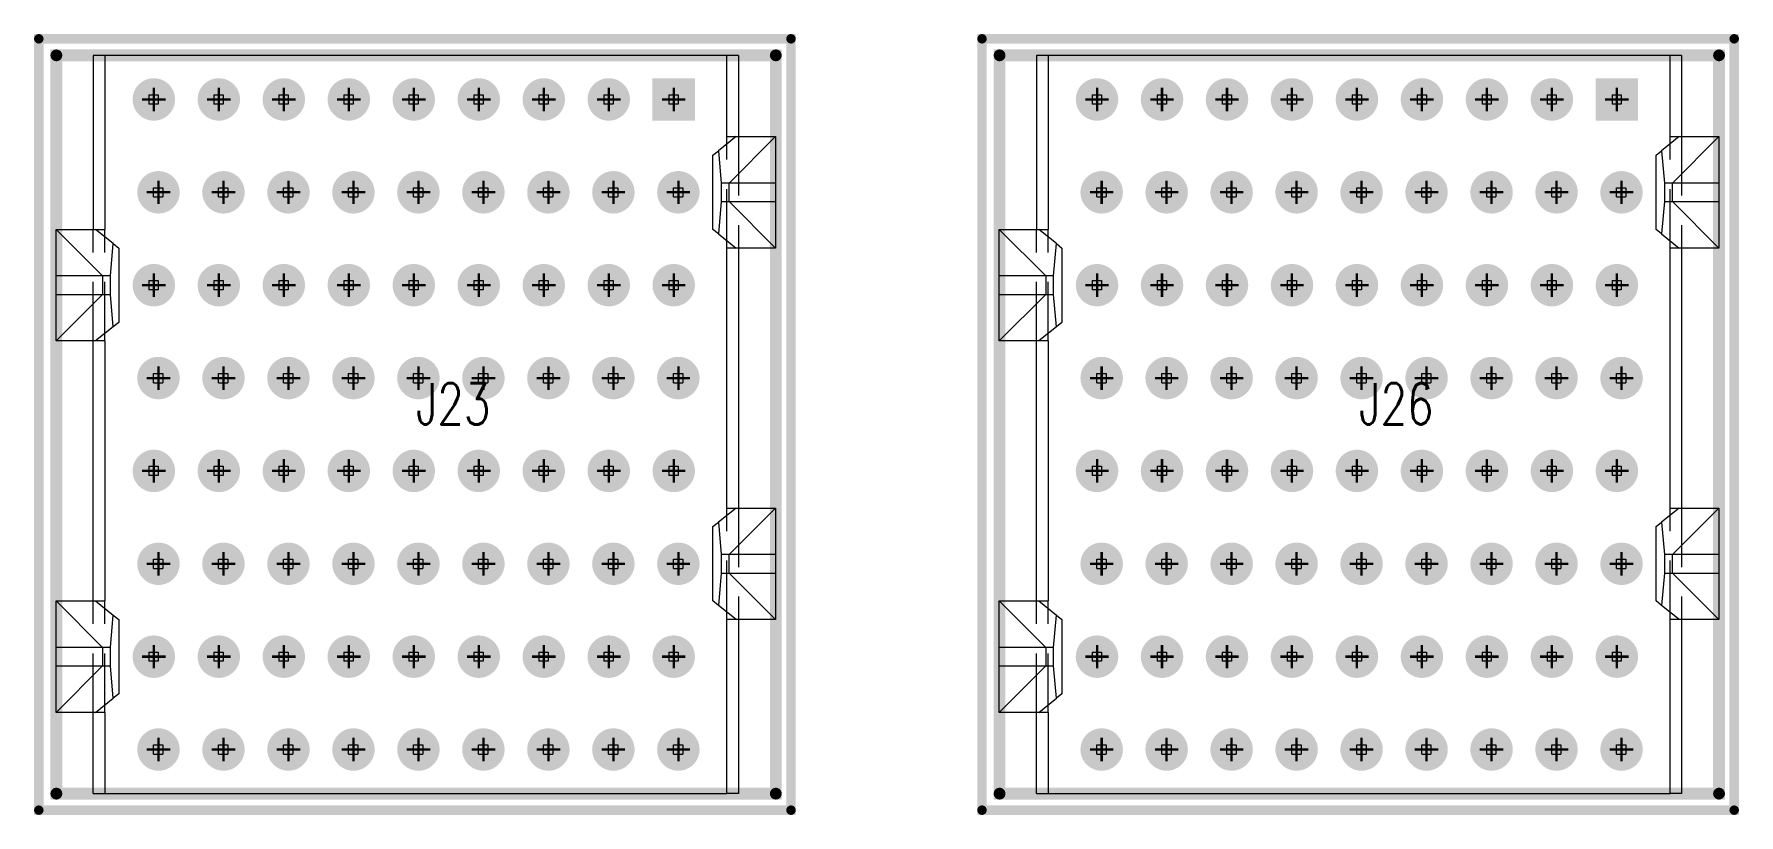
# Model space of a CAD drawing. Header units: millimetres. Extents: x 5 to 1395, y 5 to 415.
# Drawn here: x 1079.48 to 1116.2, y 115.5 to 132.32 of the extents above; entities that cross this region are included whole.
import ezdxf

# ---------------------------------------------------------------- set-up
doc = ezdxf.new("R2010")
doc.units = ezdxf.units.MM
doc.linetypes.add('HIDDEN', pattern=[1.905, 1.27, -0.635])
for name, color, linetype in [('DRIL_PLTE_THRU_01', 16, 'Continuous'), ('DRIL_PLTE_THRU_02', 146, 'Continuous'), ('DRIL_PLTE_THRU_03', 56, 'Continuous'), ('DRIL_PLTE_THRU_04', 216, 'Continuous'), ('DRIL_PLTE_THRU_05', 34, 'Continuous'), ('DRIL_PLTE_THRU_06', 96, 'Continuous'), ('DRIL_PLTE_THRU_07', 171, 'Continuous'), ('DRIL_PLTE_THRU_08', 176, 'Continuous'), ('DRIL_SYMBOL', 2, 'Continuous'), ('PADS_BOT', 5, 'Continuous'), ('PADS_INNER', 1, 'Continuous'), ('PADS_TOP', 1, 'Continuous'), ('PART_NAME_01', 1, 'Continuous'), ('PART_TOP_2DLINE_26', 5, 'Continuous'), ('PART_TOP_2DLINE_27', 5, 'Continuous')]:
    doc.layers.add(name, color=color, linetype=linetype)
doc.styles.add('W0$127', font='simplex', dxfattribs={"width": 0.75})

# ---------------------------------------------------------------- blocks, each defined once
blk = doc.blocks.new('SMOOTH_0$2032')
at = {"const_width": 0.1016}
blk.add_lwpolyline([(-0.0508, 0, 1), (0.0508, 0, 1)], format="xyb", close=True, dxfattribs=at)
blk = doc.blocks.new('SMOOTH_0$254')
at = {"const_width": 0.127}
blk.add_lwpolyline([(-0.0635, 0, 1), (0.0635, 0, 1)], format="xyb", close=True, dxfattribs=at)
blk = doc.blocks.new('PART_BODY_TOP_12')
at = {"layer": 'PART_TOP_2DLINE_26', "const_width": 0.2032}
blk.add_lwpolyline([(-8.3058, 8.128), (8.3058, 8.128), (8.3058, -8.0772), (-8.3058, -8.0772)], close=True, dxfattribs=at)
at = {"layer": 'PART_TOP_2DLINE_27', "const_width": 0.254}
blk.add_lwpolyline([(-7.95, -7.75), (7.95, -7.75), (7.95, 7.75), (-7.95, 7.75)], close=True, dxfattribs=at)
at = {"layer": 'PART_TOP_2DLINE_26'}
for p in [(-8.3058, 8.128), (8.3058, 8.128), (-8.3058, -8.0772), (8.3058, -8.0772)]:
    blk.add_blockref('SMOOTH_0$2032', p, dxfattribs=at)
at = {"layer": 'PART_TOP_2DLINE_27'}
for p in [(-7.95, 7.75), (7.95, 7.75), (-7.95, -7.75), (7.95, -7.75)]:
    blk.add_blockref('SMOOTH_0$254', p, dxfattribs=at)
blk = doc.blocks.new('DRIL_SYMBOL_0$59944')
at = {"layer": 'DRIL_SYMBOL', "const_width": 0.0508}
for points in [[(-0.254, 0), (0.254, 0)], [(0, -0.254), (0, 0.254)]]:
    blk.add_lwpolyline(points, dxfattribs=at)
blk = doc.blocks.new('DRIL_HOLE_0$59944')
at = {"const_width": 0.29972}
blk.add_lwpolyline([(-0.14986, 0, 1), (0.14986, 0, 1)], format="xyb", close=True, dxfattribs=at)
blk.add_blockref('DRIL_SYMBOL_0$59944', (0, 0))
blk = doc.blocks.new('PAD_8')
at = {"const_width": 0.4572}
blk.add_lwpolyline([(0, -0.2286, 1), (0, 0.2286, 1)], format="xyb", close=True, dxfattribs=at)
blk = doc.blocks.new('STK_TOP_169')
at = {"layer": 'DRIL_PLTE_THRU_01'}
blk.add_blockref('DRIL_HOLE_0$59944', (0, 0), dxfattribs=at)
at = {"layer": 'DRIL_PLTE_THRU_02'}
blk.add_blockref('DRIL_HOLE_0$59944', (0, 0), dxfattribs=at)
at = {"layer": 'DRIL_PLTE_THRU_03'}
blk.add_blockref('DRIL_HOLE_0$59944', (0, 0), dxfattribs=at)
at = {"layer": 'DRIL_PLTE_THRU_04'}
blk.add_blockref('DRIL_HOLE_0$59944', (0, 0), dxfattribs=at)
at = {"layer": 'DRIL_PLTE_THRU_05'}
blk.add_blockref('DRIL_HOLE_0$59944', (0, 0), dxfattribs=at)
at = {"layer": 'DRIL_PLTE_THRU_06'}
blk.add_blockref('DRIL_HOLE_0$59944', (0, 0), dxfattribs=at)
at = {"layer": 'DRIL_PLTE_THRU_07'}
blk.add_blockref('DRIL_HOLE_0$59944', (0, 0), dxfattribs=at)
at = {"layer": 'DRIL_PLTE_THRU_08'}
blk.add_blockref('DRIL_HOLE_0$59944', (0, 0), dxfattribs=at)
at = {"layer": 'PADS_BOT'}
blk.add_blockref('PAD_8', (0, 0), dxfattribs=at)
at = {"layer": 'PADS_INNER'}
blk.add_blockref('PAD_8', (0, 0), dxfattribs=at)
at = {"layer": 'PADS_TOP'}
blk.add_blockref('PAD_8', (0, 0), dxfattribs=at)
blk = doc.blocks.new('PAD_10')
at = {"const_width": 0.9144}
blk.add_lwpolyline([(-0.4572, 0), (0.4572, 0)], dxfattribs=at)
blk = doc.blocks.new('STK_TOP_172')
at = {"layer": 'DRIL_PLTE_THRU_01'}
blk.add_blockref('DRIL_HOLE_0$59944', (0, 0), dxfattribs=at)
at = {"layer": 'DRIL_PLTE_THRU_02'}
blk.add_blockref('DRIL_HOLE_0$59944', (0, 0), dxfattribs=at)
at = {"layer": 'DRIL_PLTE_THRU_03'}
blk.add_blockref('DRIL_HOLE_0$59944', (0, 0), dxfattribs=at)
at = {"layer": 'DRIL_PLTE_THRU_04'}
blk.add_blockref('DRIL_HOLE_0$59944', (0, 0), dxfattribs=at)
at = {"layer": 'DRIL_PLTE_THRU_05'}
blk.add_blockref('DRIL_HOLE_0$59944', (0, 0), dxfattribs=at)
at = {"layer": 'DRIL_PLTE_THRU_06'}
blk.add_blockref('DRIL_HOLE_0$59944', (0, 0), dxfattribs=at)
at = {"layer": 'DRIL_PLTE_THRU_07'}
blk.add_blockref('DRIL_HOLE_0$59944', (0, 0), dxfattribs=at)
at = {"layer": 'DRIL_PLTE_THRU_08'}
blk.add_blockref('DRIL_HOLE_0$59944', (0, 0), dxfattribs=at)
at = {"layer": 'PADS_BOT'}
blk.add_blockref('PAD_8', (0, 0), dxfattribs=at)
at = {"layer": 'PADS_INNER'}
blk.add_blockref('PAD_8', (0, 0), dxfattribs=at)
at = {"layer": 'PADS_TOP'}
blk.add_blockref('PAD_10', (0, 0), dxfattribs=at)
blk = doc.blocks.new('SYM_TOP_14')
for name, p in [('PART_BODY_TOP_12', (0, 0)), ('STK_TOP_169', (-7, 5.55)), ('STK_TOP_169', (-5, 5.65)), ('STK_TOP_169', (-3, 5.55)), ('STK_TOP_169', (-1, 5.65)), ('STK_TOP_169', (1, 5.55)), ('STK_TOP_169', (3, 5.65)), ('STK_TOP_169', (5, 5.55)), ('STK_TOP_169', (7, 5.65)), ('STK_TOP_169', (-7, 4.15)), ('STK_TOP_169', (-5, 4.25)), ('STK_TOP_169', (-3, 4.15)), ('STK_TOP_169', (-1, 4.25)), ('STK_TOP_169', (1, 4.15)), ('STK_TOP_169', (3, 4.25)), ('STK_TOP_169', (5, 4.15)), ('STK_TOP_169', (7, 4.25)), ('STK_TOP_169', (-5, 2.85)), ('STK_TOP_169', (-1, 2.85)), ('STK_TOP_169', (3, 2.85)), ('STK_TOP_169', (7, 2.85)), ('STK_TOP_169', (-7, 2.75)), ('STK_TOP_169', (-3, 2.75)), ('STK_TOP_169', (1, 2.75)), ('STK_TOP_169', (5, 2.75)), ('STK_TOP_169', (-5, 1.45)), ('STK_TOP_169', (-1, 1.45)), ('STK_TOP_169', (3, 1.45)), ('STK_TOP_169', (7, 1.45)), ('STK_TOP_169', (-7, 1.35)), ('STK_TOP_169', (-3, 1.35)), ('STK_TOP_169', (1, 1.35)), ('STK_TOP_169', (5, 1.35)), ('STK_TOP_169', (-7, -0.05)), ('STK_TOP_169', (-5, 0.05)), ('STK_TOP_169', (-3, -0.05)), ('STK_TOP_169', (-1, 0.05)), ('STK_TOP_169', (1, -0.05)), ('STK_TOP_169', (3, 0.05)), ('STK_TOP_169', (5, -0.05)), ('STK_TOP_169', (7, 0.05)), ('STK_TOP_169', (-7, -1.45)), ('STK_TOP_169', (-5, -1.35)), ('STK_TOP_169', (-3, -1.45)), ('STK_TOP_169', (-1, -1.35)), ('STK_TOP_169', (1, -1.45)), ('STK_TOP_169', (3, -1.35)), ('STK_TOP_169', (5, -1.45)), ('STK_TOP_169', (7, -1.35)), ('STK_TOP_169', (-7, -2.85)), ('STK_TOP_169', (-5, -2.75)), ('STK_TOP_169', (-3, -2.85)), ('STK_TOP_169', (-1, -2.75)), ('STK_TOP_169', (1, -2.85)), ('STK_TOP_169', (3, -2.75)), ('STK_TOP_169', (5, -2.85)), ('STK_TOP_169', (7, -2.75)), ('STK_TOP_169', (-7, -4.25)), ('STK_TOP_169', (-5, -4.15)), ('STK_TOP_169', (-3, -4.25)), ('STK_TOP_169', (-1, -4.15)), ('STK_TOP_169', (1, -4.25)), ('STK_TOP_169', (3, -4.15)), ('STK_TOP_169', (5, -4.25)), ('STK_TOP_169', (7, -4.15)), ('STK_TOP_169', (-5, -5.55)), ('STK_TOP_169', (-1, -5.55)), ('STK_TOP_169', (3, -5.55)), ('STK_TOP_172', (7, -5.55)), ('STK_TOP_169', (-7, -5.65)), ('STK_TOP_169', (-3, -5.65)), ('STK_TOP_169', (1, -5.65)), ('STK_TOP_169', (5, -5.65))]:
    blk.add_blockref(name, p)
blk = doc.blocks.new('PART_TOP_77')
blk.add_blockref('SYM_TOP_14', (0, 0))
at = {"layer": 'PART_NAME_01', "style": 'W0$127', "width": 0.75}
blk.add_text('J23', height=0.889, rotation=270, dxfattribs=at).set_placement((0, 0))
blk = doc.blocks.new('PART_TOP_79')
blk.add_blockref('SYM_TOP_14', (0, 0))
at = {"layer": 'PART_NAME_01', "style": 'W0$127', "width": 0.75}
blk.add_text('J26', height=0.889, rotation=270, dxfattribs=at).set_placement((0, 0))
blk = doc.blocks.new('q')
at = {"rotation": 90}
for name, p in [('PART_TOP_77', (1087.705, 123.909)), ('PART_TOP_79', (1108.025, 123.909))]:
    blk.add_blockref(name, p, dxfattribs=at)

msp = doc.modelspace()

# ---------------------------------------------------------------- linework, layer by layer
at = {"color": 7, "linetype": 'Continuous', "lineweight": 15}
for p, q in [((1080.7498, 131.8588), (1080.7498, 128.1088)), ((1080.9998, 131.8588), (1080.7498, 131.8588)), ((1080.9998, 131.8588), (1080.9998, 128.1088)), ((1094.3998, 131.8588), (1080.9998, 131.8588)), ((1094.3998, 130.1088), (1094.3998, 131.8588)), ((1094.6498, 131.8588), (1094.3998, 131.8588)), ((1094.6498, 131.8588), (1094.6498, 130.1088)), ((1101.0698, 131.8588), (1101.0698, 128.1088)), ((1101.3198, 131.8588), (1101.0698, 131.8588)), ((1101.3198, 131.8588), (1101.3198, 128.1088)), ((1114.7198, 131.8588), (1101.3198, 131.8588)), ((1114.7198, 130.1088), (1114.7198, 131.8588)), ((1114.9698, 131.8588), (1114.7198, 131.8588)), ((1114.9698, 131.8588), (1114.9698, 130.1088)), ((1094.5998, 130.1088), (1094.219, 129.8041)), ((1094.3998, 130.1088), (1094.5998, 130.1088)), ((1095.4498, 130.1088), (1094.4498, 129.1088)), ((1094.5998, 130.1088), (1095.4498, 130.1088)), ((1095.4498, 130.1088), (1095.4498, 129.1088)), ((1114.9198, 130.1088), (1114.539, 129.8041)), ((1114.7198, 130.1088), (1114.9198, 130.1088)), ((1115.7698, 130.1088), (1114.7698, 129.1088)), ((1114.9198, 130.1088), (1115.7698, 130.1088)), ((1115.7698, 130.1088), (1115.7698, 129.1088)), ((1094.0998, 129.7088), (1094.219, 129.8041)), ((1094.0998, 128.1088), (1094.0998, 129.7088)), ((1094.219, 129.8041), (1094.2798, 129.1088)), ((1114.4198, 129.7088), (1114.539, 129.8041)), ((1114.4198, 128.1088), (1114.4198, 129.7088)), ((1114.539, 129.8041), (1114.5998, 129.1088)), ((1094.2798, 129.1088), (1094.2798, 128.7088)), ((1094.4498, 129.1088), (1094.2798, 129.1088)), ((1094.4498, 128.7088), (1094.4498, 129.1088)), ((1095.4498, 129.1088), (1094.4498, 129.1088)), ((1095.4498, 129.1088), (1095.4498, 128.7088)), ((1114.5998, 129.1088), (1114.5998, 128.7088)), ((1114.7698, 129.1088), (1114.5998, 129.1088)), ((1114.7698, 128.7088), (1114.7698, 129.1088)), ((1115.7698, 129.1088), (1114.7698, 129.1088)), ((1115.7698, 129.1088), (1115.7698, 128.7088)), ((1094.2798, 128.7088), (1094.219, 128.0134)), ((1094.2798, 128.7088), (1094.4498, 128.7088)), ((1094.4498, 128.7088), (1095.4498, 127.7088)), ((1094.4498, 128.7088), (1095.4498, 128.7088)), ((1095.4498, 128.7088), (1095.4498, 127.7088)), ((1114.5998, 128.7088), (1114.539, 128.0134)), ((1114.5998, 128.7088), (1114.7698, 128.7088)), ((1114.7698, 128.7088), (1115.7698, 127.7088)), ((1114.7698, 128.7088), (1115.7698, 128.7088)), ((1115.7698, 128.7088), (1115.7698, 127.7088)), ((1080.9498, 127.1088), (1079.9498, 128.1088)), ((1079.9498, 127.1088), (1079.9498, 128.1088)), ((1079.9498, 128.1088), (1080.7998, 128.1088)), ((1081.1806, 127.8041), (1080.7998, 128.1088)), ((1080.7998, 128.1088), (1080.9998, 128.1088)), ((1094.219, 128.0134), (1094.0998, 128.1088)), ((1094.219, 128.0134), (1094.5998, 127.7088)), ((1100.2698, 128.1088), (1101.1198, 128.1088)), ((1101.2698, 127.1088), (1100.2698, 128.1088)), ((1100.2698, 127.1088), (1100.2698, 128.1088)), ((1101.5006, 127.8041), (1101.1198, 128.1088)), ((1101.1198, 128.1088), (1101.3198, 128.1088)), ((1114.539, 128.0134), (1114.4198, 128.1088)), ((1114.539, 128.0134), (1114.9198, 127.7088)), ((1081.1198, 127.1088), (1081.1806, 127.8041)), ((1081.1806, 127.8041), (1081.2998, 127.7088)), ((1081.2998, 127.7088), (1081.2998, 126.1088)), ((1094.3998, 122.1088), (1094.3998, 127.7088)), ((1094.5998, 127.7088), (1094.3998, 127.7088)), ((1095.4498, 127.7088), (1094.5998, 127.7088)), ((1094.6498, 127.7088), (1094.6498, 122.1088)), ((1101.4398, 127.1088), (1101.5006, 127.8041)), ((1101.5006, 127.8041), (1101.6198, 127.7088)), ((1101.6198, 127.7088), (1101.6198, 126.1088)), ((1114.7198, 122.1088), (1114.7198, 127.7088)), ((1114.9198, 127.7088), (1114.7198, 127.7088)), ((1115.7698, 127.7088), (1114.9198, 127.7088)), ((1114.9698, 127.7088), (1114.9698, 122.1088)), ((1079.9498, 126.7088), (1079.9498, 127.1088)), ((1080.9498, 127.1088), (1079.9498, 127.1088)), ((1080.9498, 127.1088), (1080.9498, 126.7088)), ((1081.1198, 127.1088), (1080.9498, 127.1088)), ((1081.1198, 126.7088), (1081.1198, 127.1088)), ((1100.2698, 126.7088), (1100.2698, 127.1088)), ((1101.2698, 127.1088), (1100.2698, 127.1088)), ((1101.4398, 127.1088), (1101.2698, 127.1088)), ((1101.2698, 127.1088), (1101.2698, 126.7088)), ((1101.4398, 126.7088), (1101.4398, 127.1088)), ((1079.9498, 126.7088), (1080.9498, 126.7088)), ((1079.9498, 125.7088), (1079.9498, 126.7088)), ((1079.9498, 125.7088), (1080.9498, 126.7088)), ((1080.9498, 126.7088), (1081.1198, 126.7088)), ((1081.1806, 126.0134), (1081.1198, 126.7088)), ((1100.2698, 126.7088), (1101.2698, 126.7088)), ((1100.2698, 125.7088), (1100.2698, 126.7088)), ((1100.2698, 125.7088), (1101.2698, 126.7088)), ((1101.2698, 126.7088), (1101.4398, 126.7088)), ((1101.5006, 126.0134), (1101.4398, 126.7088)), ((1081.1806, 126.0134), (1080.7998, 125.7088)), ((1081.2998, 126.1088), (1081.1806, 126.0134)), ((1101.5006, 126.0134), (1101.1198, 125.7088)), ((1101.6198, 126.1088), (1101.5006, 126.0134)), ((1080.7998, 125.7088), (1079.9498, 125.7088)), ((1080.7498, 120.1088), (1080.7498, 125.7088)), ((1080.9998, 125.7088), (1080.7998, 125.7088)), ((1080.9998, 125.7088), (1080.9998, 120.1088)), ((1101.1198, 125.7088), (1100.2698, 125.7088)), ((1101.0698, 120.1088), (1101.0698, 125.7088)), ((1101.3198, 125.7088), (1101.1198, 125.7088)), ((1101.3198, 125.7088), (1101.3198, 120.1088)), ((1094.5998, 122.1088), (1094.219, 121.8041)), ((1094.3998, 122.1088), (1094.5998, 122.1088)), ((1095.4498, 122.1088), (1094.4498, 121.1088)), ((1094.5998, 122.1088), (1095.4498, 122.1088)), ((1095.4498, 122.1088), (1095.4498, 121.1088)), ((1114.9198, 122.1088), (1114.539, 121.8041)), ((1114.7198, 122.1088), (1114.9198, 122.1088)), ((1115.7698, 122.1088), (1114.7698, 121.1088)), ((1114.9198, 122.1088), (1115.7698, 122.1088)), ((1115.7698, 122.1088), (1115.7698, 121.1088)), ((1094.0998, 121.7088), (1094.219, 121.8041)), ((1094.0998, 120.1088), (1094.0998, 121.7088)), ((1094.219, 121.8041), (1094.2798, 121.1088)), ((1114.4198, 121.7088), (1114.539, 121.8041)), ((1114.4198, 120.1088), (1114.4198, 121.7088)), ((1114.539, 121.8041), (1114.5998, 121.1088)), ((1094.2798, 121.1088), (1094.2798, 120.7088)), ((1094.4498, 121.1088), (1094.2798, 121.1088)), ((1094.4498, 120.7088), (1094.4498, 121.1088)), ((1095.4498, 121.1088), (1094.4498, 121.1088)), ((1095.4498, 121.1088), (1095.4498, 120.7088)), ((1114.5998, 121.1088), (1114.5998, 120.7088)), ((1114.7698, 121.1088), (1114.5998, 121.1088)), ((1114.7698, 120.7088), (1114.7698, 121.1088)), ((1115.7698, 121.1088), (1114.7698, 121.1088)), ((1115.7698, 121.1088), (1115.7698, 120.7088)), ((1094.2798, 120.7088), (1094.219, 120.0134)), ((1094.2798, 120.7088), (1094.4498, 120.7088)), ((1094.4498, 120.7088), (1095.4498, 120.7088)), ((1094.4498, 120.7088), (1095.4498, 119.7088)), ((1095.4498, 120.7088), (1095.4498, 119.7088)), ((1114.5998, 120.7088), (1114.539, 120.0134)), ((1114.5998, 120.7088), (1114.7698, 120.7088)), ((1114.7698, 120.7088), (1115.7698, 120.7088)), ((1114.7698, 120.7088), (1115.7698, 119.7088)), ((1115.7698, 120.7088), (1115.7698, 119.7088)), ((1080.9498, 119.1088), (1079.9498, 120.1088)), ((1079.9498, 119.1088), (1079.9498, 120.1088)), ((1079.9498, 120.1088), (1080.7998, 120.1088)), ((1080.7998, 120.1088), (1081.1806, 119.8041)), ((1080.7998, 120.1088), (1080.9998, 120.1088)), ((1094.219, 120.0134), (1094.0998, 120.1088)), ((1101.2698, 119.1088), (1100.2698, 120.1088)), ((1100.2698, 119.1088), (1100.2698, 120.1088)), ((1100.2698, 120.1088), (1101.1198, 120.1088)), ((1101.1198, 120.1088), (1101.5006, 119.8041)), ((1101.1198, 120.1088), (1101.3198, 120.1088)), ((1114.539, 120.0134), (1114.4198, 120.1088)), ((1081.1198, 119.1088), (1081.1806, 119.8041)), ((1081.1806, 119.8041), (1081.2998, 119.7088)), ((1094.5998, 119.7088), (1094.219, 120.0134)), ((1101.4398, 119.1088), (1101.5006, 119.8041)), ((1101.5006, 119.8041), (1101.6198, 119.7088)), ((1114.9198, 119.7088), (1114.539, 120.0134)), ((1081.2998, 119.7088), (1081.2998, 118.1088)), ((1094.3998, 115.9588), (1094.3998, 119.7088)), ((1094.5998, 119.7088), (1094.3998, 119.7088)), ((1095.4498, 119.7088), (1094.5998, 119.7088)), ((1094.6498, 119.7088), (1094.6498, 115.9588)), ((1101.6198, 119.7088), (1101.6198, 118.1088)), ((1114.7198, 115.9588), (1114.7198, 119.7088)), ((1114.9198, 119.7088), (1114.7198, 119.7088)), ((1115.7698, 119.7088), (1114.9198, 119.7088)), ((1114.9698, 119.7088), (1114.9698, 115.9588)), ((1079.9498, 118.7088), (1079.9498, 119.1088)), ((1080.9498, 119.1088), (1079.9498, 119.1088)), ((1081.1198, 119.1088), (1080.9498, 119.1088)), ((1080.9498, 119.1088), (1080.9498, 118.7088)), ((1081.1198, 118.7088), (1081.1198, 119.1088)), ((1100.2698, 118.7088), (1100.2698, 119.1088)), ((1101.2698, 119.1088), (1100.2698, 119.1088)), ((1101.4398, 119.1088), (1101.2698, 119.1088)), ((1101.2698, 119.1088), (1101.2698, 118.7088)), ((1101.4398, 118.7088), (1101.4398, 119.1088)), ((1079.9498, 117.7088), (1080.9498, 118.7088)), ((1079.9498, 117.7088), (1079.9498, 118.7088)), ((1079.9498, 118.7088), (1080.9498, 118.7088)), ((1080.9498, 118.7088), (1081.1198, 118.7088)), ((1081.1806, 118.0134), (1081.1198, 118.7088)), ((1100.2698, 117.7088), (1101.2698, 118.7088)), ((1100.2698, 118.7088), (1101.2698, 118.7088)), ((1100.2698, 117.7088), (1100.2698, 118.7088)), ((1101.2698, 118.7088), (1101.4398, 118.7088)), ((1101.5006, 118.0134), (1101.4398, 118.7088)), ((1080.7998, 117.7088), (1081.1806, 118.0134)), ((1081.2998, 118.1088), (1081.1806, 118.0134)), ((1101.1198, 117.7088), (1101.5006, 118.0134)), ((1101.6198, 118.1088), (1101.5006, 118.0134)), ((1080.7998, 117.7088), (1079.9498, 117.7088)), ((1080.7498, 115.9588), (1080.7498, 117.7088)), ((1080.9998, 117.7088), (1080.7998, 117.7088)), ((1080.9998, 117.7088), (1080.9998, 115.9588)), ((1101.1198, 117.7088), (1100.2698, 117.7088)), ((1101.0698, 115.9588), (1101.0698, 117.7088)), ((1101.3198, 117.7088), (1101.1198, 117.7088)), ((1101.3198, 117.7088), (1101.3198, 115.9588)), ((1080.7498, 115.9588), (1080.9998, 115.9588)), ((1080.9998, 115.9588), (1094.3998, 115.9588)), ((1094.6498, 115.9588), (1094.3998, 115.9588)), ((1101.0698, 115.9588), (1101.3198, 115.9588)), ((1101.3198, 115.9588), (1114.7198, 115.9588)), ((1114.9698, 115.9588), (1114.7198, 115.9588))]:
    msp.add_line(p, q, dxfattribs=at)
at = {"color": 7, "linetype": 'HIDDEN', "lineweight": 0}
for p, q in [((1081.9498, 131.0088), (1082.1498, 131.0088)), ((1081.9498, 131.0088), (1081.9498, 130.8088)), ((1082.1498, 130.8088), (1081.9498, 130.8088)), ((1082.1498, 131.0088), (1082.1498, 130.8088)), ((1083.3498, 131.0088), (1083.3498, 130.8088)), ((1083.3498, 131.0088), (1083.5498, 131.0088)), ((1083.5498, 130.8088), (1083.3498, 130.8088)), ((1083.5498, 131.0088), (1083.5498, 130.8088)), ((1084.7498, 131.0088), (1084.9498, 131.0088)), ((1084.7498, 131.0088), (1084.7498, 130.8088)), ((1084.9498, 130.8088), (1084.7498, 130.8088)), ((1084.9498, 131.0088), (1084.9498, 130.8088)), ((1086.1498, 131.0088), (1086.1498, 130.8088)), ((1086.1498, 131.0088), (1086.3498, 131.0088)), ((1086.3498, 130.8088), (1086.1498, 130.8088)), ((1086.3498, 131.0088), (1086.3498, 130.8088)), ((1087.5498, 131.0088), (1087.7498, 131.0088)), ((1087.5498, 131.0088), (1087.5498, 130.8088)), ((1087.7498, 130.8088), (1087.5498, 130.8088)), ((1087.7498, 131.0088), (1087.7498, 130.8088)), ((1088.9498, 131.0088), (1089.1498, 131.0088)), ((1088.9498, 131.0088), (1088.9498, 130.8088)), ((1089.1498, 130.8088), (1088.9498, 130.8088)), ((1089.1498, 131.0088), (1089.1498, 130.8088)), ((1090.3498, 131.0088), (1090.5498, 131.0088)), ((1090.3498, 131.0088), (1090.3498, 130.8088)), ((1090.5498, 130.8088), (1090.3498, 130.8088)), ((1090.5498, 131.0088), (1090.5498, 130.8088)), ((1091.7498, 131.0088), (1091.9498, 131.0088)), ((1091.7498, 131.0088), (1091.7498, 130.8088)), ((1091.9498, 130.8088), (1091.7498, 130.8088)), ((1091.9498, 131.0088), (1091.9498, 130.8088)), ((1093.1498, 131.0088), (1093.3498, 131.0088)), ((1093.1498, 131.0088), (1093.1498, 130.8088)), ((1093.3498, 130.8088), (1093.1498, 130.8088)), ((1093.3498, 131.0088), (1093.3498, 130.8088)), ((1102.2698, 131.0088), (1102.2698, 130.8088)), ((1102.2698, 131.0088), (1102.4698, 131.0088)), ((1102.4698, 130.8088), (1102.2698, 130.8088)), ((1102.4698, 131.0088), (1102.4698, 130.8088)), ((1103.6698, 131.0088), (1103.6698, 130.8088)), ((1103.6698, 131.0088), (1103.8698, 131.0088)), ((1103.8698, 130.8088), (1103.6698, 130.8088)), ((1103.8698, 131.0088), (1103.8698, 130.8088)), ((1105.0698, 131.0088), (1105.0698, 130.8088)), ((1105.0698, 131.0088), (1105.2698, 131.0088)), ((1105.2698, 130.8088), (1105.0698, 130.8088)), ((1105.2698, 131.0088), (1105.2698, 130.8088)), ((1106.4698, 131.0088), (1106.6698, 131.0088)), ((1106.4698, 131.0088), (1106.4698, 130.8088)), ((1106.6698, 130.8088), (1106.4698, 130.8088)), ((1106.6698, 131.0088), (1106.6698, 130.8088)), ((1107.8698, 131.0088), (1107.8698, 130.8088)), ((1107.8698, 131.0088), (1108.0698, 131.0088)), ((1108.0698, 130.8088), (1107.8698, 130.8088)), ((1108.0698, 131.0088), (1108.0698, 130.8088)), ((1109.2698, 131.0088), (1109.4698, 131.0088)), ((1109.2698, 131.0088), (1109.2698, 130.8088)), ((1109.4698, 130.8088), (1109.2698, 130.8088)), ((1109.4698, 131.0088), (1109.4698, 130.8088)), ((1110.6698, 131.0088), (1110.8698, 131.0088)), ((1110.6698, 131.0088), (1110.6698, 130.8088)), ((1110.8698, 130.8088), (1110.6698, 130.8088)), ((1110.8698, 131.0088), (1110.8698, 130.8088)), ((1112.0698, 131.0088), (1112.2698, 131.0088)), ((1112.0698, 131.0088), (1112.0698, 130.8088)), ((1112.2698, 130.8088), (1112.0698, 130.8088)), ((1112.2698, 131.0088), (1112.2698, 130.8088)), ((1113.4698, 131.0088), (1113.4698, 130.8088)), ((1113.4698, 131.0088), (1113.6698, 131.0088)), ((1113.6698, 130.8088), (1113.4698, 130.8088)), ((1113.6698, 131.0088), (1113.6698, 130.8088)), ((1094.3998, 127.7088), (1094.3998, 130.1088)), ((1094.6498, 130.1088), (1094.6498, 127.7088)), ((1114.7198, 127.7088), (1114.7198, 130.1088)), ((1114.9698, 130.1088), (1114.9698, 127.7088)), ((1082.0498, 128.8088), (1082.0498, 129.0088)), ((1082.0498, 129.0088), (1082.2498, 129.0088)), ((1082.2498, 129.0088), (1082.2498, 128.8088)), ((1083.4498, 129.0088), (1083.6498, 129.0088)), ((1083.4498, 128.8088), (1083.4498, 129.0088)), ((1083.6498, 129.0088), (1083.6498, 128.8088)), ((1084.8498, 129.0088), (1085.0498, 129.0088)), ((1084.8498, 128.8088), (1084.8498, 129.0088)), ((1085.0498, 129.0088), (1085.0498, 128.8088)), ((1086.2498, 128.8088), (1086.2498, 129.0088)), ((1086.2498, 129.0088), (1086.4498, 129.0088)), ((1086.4498, 129.0088), (1086.4498, 128.8088)), ((1087.6498, 128.8088), (1087.6498, 129.0088)), ((1087.6498, 129.0088), (1087.8498, 129.0088)), ((1087.8498, 129.0088), (1087.8498, 128.8088)), ((1089.0498, 129.0088), (1089.2498, 129.0088)), ((1089.0498, 128.8088), (1089.0498, 129.0088)), ((1089.2498, 129.0088), (1089.2498, 128.8088)), ((1090.4498, 129.0088), (1090.6498, 129.0088)), ((1090.4498, 128.8088), (1090.4498, 129.0088)), ((1090.6498, 129.0088), (1090.6498, 128.8088)), ((1091.8498, 129.0088), (1092.0498, 129.0088)), ((1091.8498, 128.8088), (1091.8498, 129.0088)), ((1092.0498, 129.0088), (1092.0498, 128.8088)), ((1093.2498, 128.8088), (1093.2498, 129.0088)), ((1093.2498, 129.0088), (1093.4498, 129.0088)), ((1093.4498, 129.0088), (1093.4498, 128.8088)), ((1102.3698, 128.8088), (1102.3698, 129.0088)), ((1102.3698, 129.0088), (1102.5698, 129.0088)), ((1102.5698, 129.0088), (1102.5698, 128.8088)), ((1103.7698, 129.0088), (1103.9698, 129.0088)), ((1103.7698, 128.8088), (1103.7698, 129.0088)), ((1103.9698, 129.0088), (1103.9698, 128.8088)), ((1105.1698, 129.0088), (1105.3698, 129.0088)), ((1105.1698, 128.8088), (1105.1698, 129.0088)), ((1105.3698, 129.0088), (1105.3698, 128.8088)), ((1106.5698, 128.8088), (1106.5698, 129.0088)), ((1106.5698, 129.0088), (1106.7698, 129.0088)), ((1106.7698, 129.0088), (1106.7698, 128.8088)), ((1107.9698, 129.0088), (1108.1698, 129.0088)), ((1107.9698, 128.8088), (1107.9698, 129.0088)), ((1108.1698, 129.0088), (1108.1698, 128.8088)), ((1109.3698, 128.8088), (1109.3698, 129.0088)), ((1109.3698, 129.0088), (1109.5698, 129.0088)), ((1109.5698, 129.0088), (1109.5698, 128.8088)), ((1110.7698, 129.0088), (1110.9698, 129.0088)), ((1110.7698, 128.8088), (1110.7698, 129.0088)), ((1110.9698, 129.0088), (1110.9698, 128.8088)), ((1112.1698, 128.8088), (1112.1698, 129.0088)), ((1112.1698, 129.0088), (1112.3698, 129.0088)), ((1112.3698, 129.0088), (1112.3698, 128.8088)), ((1113.5698, 128.8088), (1113.5698, 129.0088)), ((1113.5698, 129.0088), (1113.7698, 129.0088)), ((1113.7698, 129.0088), (1113.7698, 128.8088)), ((1082.0498, 128.8088), (1082.2498, 128.8088)), ((1083.4498, 128.8088), (1083.6498, 128.8088)), ((1084.8498, 128.8088), (1085.0498, 128.8088)), ((1086.2498, 128.8088), (1086.4498, 128.8088)), ((1087.6498, 128.8088), (1087.8498, 128.8088)), ((1089.0498, 128.8088), (1089.2498, 128.8088)), ((1090.4498, 128.8088), (1090.6498, 128.8088)), ((1091.8498, 128.8088), (1092.0498, 128.8088)), ((1093.2498, 128.8088), (1093.4498, 128.8088)), ((1102.3698, 128.8088), (1102.5698, 128.8088)), ((1103.7698, 128.8088), (1103.9698, 128.8088)), ((1105.1698, 128.8088), (1105.3698, 128.8088)), ((1106.5698, 128.8088), (1106.7698, 128.8088)), ((1107.9698, 128.8088), (1108.1698, 128.8088)), ((1109.3698, 128.8088), (1109.5698, 128.8088)), ((1110.7698, 128.8088), (1110.9698, 128.8088)), ((1112.1698, 128.8088), (1112.3698, 128.8088)), ((1113.5698, 128.8088), (1113.7698, 128.8088)), ((1080.7498, 125.7088), (1080.7498, 128.1088)), ((1080.9998, 125.7088), (1080.9998, 128.1088)), ((1101.0698, 125.7088), (1101.0698, 128.1088)), ((1101.3198, 125.7088), (1101.3198, 128.1088)), ((1081.9498, 127.0088), (1081.9498, 126.8088)), ((1081.9498, 127.0088), (1082.1498, 127.0088)), ((1082.1498, 126.8088), (1081.9498, 126.8088)), ((1082.1498, 127.0088), (1082.1498, 126.8088)), ((1083.3498, 127.0088), (1083.5498, 127.0088)), ((1083.3498, 127.0088), (1083.3498, 126.8088)), ((1083.5498, 126.8088), (1083.3498, 126.8088)), ((1083.5498, 127.0088), (1083.5498, 126.8088)), ((1084.7498, 127.0088), (1084.7498, 126.8088)), ((1084.7498, 127.0088), (1084.9498, 127.0088)), ((1084.9498, 126.8088), (1084.7498, 126.8088)), ((1084.9498, 127.0088), (1084.9498, 126.8088)), ((1086.1498, 127.0088), (1086.1498, 126.8088)), ((1086.1498, 127.0088), (1086.3498, 127.0088)), ((1086.3498, 126.8088), (1086.1498, 126.8088)), ((1086.3498, 127.0088), (1086.3498, 126.8088)), ((1087.5498, 127.0088), (1087.5498, 126.8088)), ((1087.5498, 127.0088), (1087.7498, 127.0088)), ((1087.7498, 126.8088), (1087.5498, 126.8088)), ((1087.7498, 127.0088), (1087.7498, 126.8088)), ((1088.9498, 127.0088), (1089.1498, 127.0088)), ((1088.9498, 127.0088), (1088.9498, 126.8088)), ((1089.1498, 126.8088), (1088.9498, 126.8088)), ((1089.1498, 127.0088), (1089.1498, 126.8088)), ((1090.3498, 127.0088), (1090.5498, 127.0088)), ((1090.3498, 127.0088), (1090.3498, 126.8088)), ((1090.5498, 126.8088), (1090.3498, 126.8088)), ((1090.5498, 127.0088), (1090.5498, 126.8088)), ((1091.7498, 127.0088), (1091.7498, 126.8088)), ((1091.7498, 127.0088), (1091.9498, 127.0088)), ((1091.9498, 126.8088), (1091.7498, 126.8088)), ((1091.9498, 127.0088), (1091.9498, 126.8088)), ((1093.1498, 127.0088), (1093.3498, 127.0088)), ((1093.1498, 127.0088), (1093.1498, 126.8088)), ((1093.3498, 126.8088), (1093.1498, 126.8088)), ((1093.3498, 127.0088), (1093.3498, 126.8088)), ((1102.2698, 127.0088), (1102.4698, 127.0088)), ((1102.2698, 127.0088), (1102.2698, 126.8088)), ((1102.4698, 126.8088), (1102.2698, 126.8088)), ((1102.4698, 127.0088), (1102.4698, 126.8088)), ((1103.6698, 127.0088), (1103.8698, 127.0088)), ((1103.6698, 127.0088), (1103.6698, 126.8088)), ((1103.8698, 126.8088), (1103.6698, 126.8088)), ((1103.8698, 127.0088), (1103.8698, 126.8088)), ((1105.0698, 127.0088), (1105.2698, 127.0088)), ((1105.0698, 127.0088), (1105.0698, 126.8088)), ((1105.2698, 126.8088), (1105.0698, 126.8088)), ((1105.2698, 127.0088), (1105.2698, 126.8088)), ((1106.4698, 127.0088), (1106.6698, 127.0088)), ((1106.4698, 127.0088), (1106.4698, 126.8088)), ((1106.6698, 126.8088), (1106.4698, 126.8088)), ((1106.6698, 127.0088), (1106.6698, 126.8088)), ((1107.8698, 127.0088), (1107.8698, 126.8088)), ((1107.8698, 127.0088), (1108.0698, 127.0088)), ((1108.0698, 126.8088), (1107.8698, 126.8088)), ((1108.0698, 127.0088), (1108.0698, 126.8088)), ((1109.2698, 127.0088), (1109.4698, 127.0088)), ((1109.2698, 127.0088), (1109.2698, 126.8088)), ((1109.4698, 126.8088), (1109.2698, 126.8088)), ((1109.4698, 127.0088), (1109.4698, 126.8088)), ((1110.6698, 127.0088), (1110.8698, 127.0088)), ((1110.6698, 127.0088), (1110.6698, 126.8088)), ((1110.8698, 126.8088), (1110.6698, 126.8088)), ((1110.8698, 127.0088), (1110.8698, 126.8088)), ((1112.0698, 127.0088), (1112.2698, 127.0088)), ((1112.0698, 127.0088), (1112.0698, 126.8088)), ((1112.2698, 126.8088), (1112.0698, 126.8088)), ((1112.2698, 127.0088), (1112.2698, 126.8088)), ((1113.4698, 127.0088), (1113.6698, 127.0088)), ((1113.4698, 127.0088), (1113.4698, 126.8088)), ((1113.6698, 126.8088), (1113.4698, 126.8088)), ((1113.6698, 127.0088), (1113.6698, 126.8088)), ((1082.0498, 125.0088), (1082.2498, 125.0088)), ((1082.0498, 124.8088), (1082.0498, 125.0088)), ((1082.2498, 125.0088), (1082.2498, 124.8088)), ((1083.4498, 125.0088), (1083.6498, 125.0088)), ((1083.4498, 124.8088), (1083.4498, 125.0088)), ((1083.6498, 125.0088), (1083.6498, 124.8088)), ((1084.8498, 125.0088), (1085.0498, 125.0088)), ((1084.8498, 124.8088), (1084.8498, 125.0088)), ((1085.0498, 125.0088), (1085.0498, 124.8088)), ((1086.2498, 125.0088), (1086.4498, 125.0088)), ((1086.2498, 124.8088), (1086.2498, 125.0088)), ((1086.4498, 125.0088), (1086.4498, 124.8088)), ((1087.6498, 125.0088), (1087.8498, 125.0088)), ((1087.6498, 124.8088), (1087.6498, 125.0088)), ((1087.8498, 125.0088), (1087.8498, 124.8088)), ((1089.0498, 125.0088), (1089.2498, 125.0088)), ((1089.0498, 124.8088), (1089.0498, 125.0088)), ((1089.2498, 125.0088), (1089.2498, 124.8088)), ((1090.4498, 124.8088), (1090.4498, 125.0088)), ((1090.4498, 125.0088), (1090.6498, 125.0088)), ((1090.6498, 125.0088), (1090.6498, 124.8088)), ((1091.8498, 124.8088), (1091.8498, 125.0088)), ((1091.8498, 125.0088), (1092.0498, 125.0088)), ((1092.0498, 125.0088), (1092.0498, 124.8088)), ((1093.2498, 124.8088), (1093.2498, 125.0088)), ((1093.2498, 125.0088), (1093.4498, 125.0088)), ((1093.4498, 125.0088), (1093.4498, 124.8088)), ((1102.3698, 125.0088), (1102.5698, 125.0088)), ((1102.3698, 124.8088), (1102.3698, 125.0088)), ((1102.5698, 125.0088), (1102.5698, 124.8088)), ((1103.7698, 124.8088), (1103.7698, 125.0088)), ((1103.7698, 125.0088), (1103.9698, 125.0088)), ((1103.9698, 125.0088), (1103.9698, 124.8088)), ((1105.1698, 124.8088), (1105.1698, 125.0088)), ((1105.1698, 125.0088), (1105.3698, 125.0088)), ((1105.3698, 125.0088), (1105.3698, 124.8088)), ((1106.5698, 124.8088), (1106.5698, 125.0088)), ((1106.5698, 125.0088), (1106.7698, 125.0088)), ((1106.7698, 125.0088), (1106.7698, 124.8088)), ((1107.9698, 125.0088), (1108.1698, 125.0088)), ((1107.9698, 124.8088), (1107.9698, 125.0088)), ((1108.1698, 125.0088), (1108.1698, 124.8088)), ((1109.3698, 124.8088), (1109.3698, 125.0088)), ((1109.3698, 125.0088), (1109.5698, 125.0088)), ((1109.5698, 125.0088), (1109.5698, 124.8088)), ((1110.7698, 125.0088), (1110.9698, 125.0088)), ((1110.7698, 124.8088), (1110.7698, 125.0088)), ((1110.9698, 125.0088), (1110.9698, 124.8088)), ((1112.1698, 124.8088), (1112.1698, 125.0088)), ((1112.1698, 125.0088), (1112.3698, 125.0088)), ((1112.3698, 125.0088), (1112.3698, 124.8088)), ((1113.5698, 124.8088), (1113.5698, 125.0088)), ((1113.5698, 125.0088), (1113.7698, 125.0088)), ((1113.7698, 125.0088), (1113.7698, 124.8088)), ((1082.0498, 124.8088), (1082.2498, 124.8088)), ((1083.4498, 124.8088), (1083.6498, 124.8088)), ((1084.8498, 124.8088), (1085.0498, 124.8088)), ((1086.2498, 124.8088), (1086.4498, 124.8088)), ((1087.6498, 124.8088), (1087.8498, 124.8088)), ((1089.0498, 124.8088), (1089.2498, 124.8088)), ((1090.4498, 124.8088), (1090.6498, 124.8088)), ((1091.8498, 124.8088), (1092.0498, 124.8088)), ((1093.2498, 124.8088), (1093.4498, 124.8088)), ((1102.3698, 124.8088), (1102.5698, 124.8088)), ((1103.7698, 124.8088), (1103.9698, 124.8088)), ((1105.1698, 124.8088), (1105.3698, 124.8088)), ((1106.5698, 124.8088), (1106.7698, 124.8088)), ((1107.9698, 124.8088), (1108.1698, 124.8088)), ((1109.3698, 124.8088), (1109.5698, 124.8088)), ((1110.7698, 124.8088), (1110.9698, 124.8088)), ((1112.1698, 124.8088), (1112.3698, 124.8088)), ((1113.5698, 124.8088), (1113.7698, 124.8088)), ((1081.9498, 123.0088), (1081.9498, 122.8088)), ((1081.9498, 123.0088), (1082.1498, 123.0088)), ((1082.1498, 122.8088), (1081.9498, 122.8088)), ((1082.1498, 123.0088), (1082.1498, 122.8088)), ((1083.3498, 123.0088), (1083.3498, 122.8088)), ((1083.3498, 123.0088), (1083.5498, 123.0088)), ((1083.5498, 122.8088), (1083.3498, 122.8088)), ((1083.5498, 123.0088), (1083.5498, 122.8088)), ((1084.7498, 123.0088), (1084.9498, 123.0088)), ((1084.7498, 123.0088), (1084.7498, 122.8088)), ((1084.9498, 122.8088), (1084.7498, 122.8088)), ((1084.9498, 123.0088), (1084.9498, 122.8088)), ((1086.1498, 123.0088), (1086.1498, 122.8088)), ((1086.1498, 123.0088), (1086.3498, 123.0088)), ((1086.3498, 122.8088), (1086.1498, 122.8088)), ((1086.3498, 123.0088), (1086.3498, 122.8088)), ((1087.5498, 123.0088), (1087.5498, 122.8088)), ((1087.5498, 123.0088), (1087.7498, 123.0088)), ((1087.7498, 122.8088), (1087.5498, 122.8088)), ((1087.7498, 123.0088), (1087.7498, 122.8088)), ((1088.9498, 123.0088), (1089.1498, 123.0088)), ((1088.9498, 123.0088), (1088.9498, 122.8088)), ((1089.1498, 122.8088), (1088.9498, 122.8088)), ((1089.1498, 123.0088), (1089.1498, 122.8088)), ((1090.3498, 123.0088), (1090.3498, 122.8088)), ((1090.3498, 123.0088), (1090.5498, 123.0088)), ((1090.5498, 122.8088), (1090.3498, 122.8088)), ((1090.5498, 123.0088), (1090.5498, 122.8088)), ((1091.7498, 123.0088), (1091.7498, 122.8088)), ((1091.7498, 123.0088), (1091.9498, 123.0088)), ((1091.9498, 122.8088), (1091.7498, 122.8088)), ((1091.9498, 123.0088), (1091.9498, 122.8088)), ((1093.1498, 123.0088), (1093.1498, 122.8088)), ((1093.1498, 123.0088), (1093.3498, 123.0088)), ((1093.3498, 122.8088), (1093.1498, 122.8088)), ((1093.3498, 123.0088), (1093.3498, 122.8088)), ((1102.2698, 123.0088), (1102.4698, 123.0088)), ((1102.2698, 123.0088), (1102.2698, 122.8088)), ((1102.4698, 122.8088), (1102.2698, 122.8088)), ((1102.4698, 123.0088), (1102.4698, 122.8088)), ((1103.6698, 123.0088), (1103.8698, 123.0088)), ((1103.6698, 123.0088), (1103.6698, 122.8088)), ((1103.8698, 122.8088), (1103.6698, 122.8088)), ((1103.8698, 123.0088), (1103.8698, 122.8088)), ((1105.0698, 123.0088), (1105.2698, 123.0088)), ((1105.0698, 123.0088), (1105.0698, 122.8088)), ((1105.2698, 122.8088), (1105.0698, 122.8088)), ((1105.2698, 123.0088), (1105.2698, 122.8088)), ((1106.4698, 123.0088), (1106.4698, 122.8088)), ((1106.4698, 123.0088), (1106.6698, 123.0088)), ((1106.6698, 122.8088), (1106.4698, 122.8088)), ((1106.6698, 123.0088), (1106.6698, 122.8088)), ((1107.8698, 123.0088), (1108.0698, 123.0088)), ((1107.8698, 123.0088), (1107.8698, 122.8088)), ((1108.0698, 122.8088), (1107.8698, 122.8088)), ((1108.0698, 123.0088), (1108.0698, 122.8088)), ((1109.2698, 123.0088), (1109.2698, 122.8088)), ((1109.2698, 123.0088), (1109.4698, 123.0088)), ((1109.4698, 122.8088), (1109.2698, 122.8088)), ((1109.4698, 123.0088), (1109.4698, 122.8088)), ((1110.6698, 123.0088), (1110.8698, 123.0088)), ((1110.6698, 123.0088), (1110.6698, 122.8088)), ((1110.8698, 122.8088), (1110.6698, 122.8088)), ((1110.8698, 123.0088), (1110.8698, 122.8088)), ((1112.0698, 123.0088), (1112.0698, 122.8088)), ((1112.0698, 123.0088), (1112.2698, 123.0088)), ((1112.2698, 122.8088), (1112.0698, 122.8088)), ((1112.2698, 123.0088), (1112.2698, 122.8088)), ((1113.4698, 123.0088), (1113.4698, 122.8088)), ((1113.4698, 123.0088), (1113.6698, 123.0088)), ((1113.6698, 122.8088), (1113.4698, 122.8088)), ((1113.6698, 123.0088), (1113.6698, 122.8088)), ((1094.3998, 119.7088), (1094.3998, 122.1088)), ((1094.6498, 122.1088), (1094.6498, 119.7088)), ((1114.7198, 119.7088), (1114.7198, 122.1088)), ((1114.9698, 122.1088), (1114.9698, 119.7088)), ((1082.0498, 121.0088), (1082.2498, 121.0088)), ((1082.0498, 120.8088), (1082.0498, 121.0088)), ((1082.2498, 121.0088), (1082.2498, 120.8088)), ((1083.4498, 120.8088), (1083.4498, 121.0088)), ((1083.4498, 121.0088), (1083.6498, 121.0088)), ((1083.6498, 121.0088), (1083.6498, 120.8088)), ((1084.8498, 120.8088), (1084.8498, 121.0088)), ((1084.8498, 121.0088), (1085.0498, 121.0088)), ((1085.0498, 121.0088), (1085.0498, 120.8088)), ((1086.2498, 120.8088), (1086.2498, 121.0088)), ((1086.2498, 121.0088), (1086.4498, 121.0088)), ((1086.4498, 121.0088), (1086.4498, 120.8088)), ((1087.6498, 120.8088), (1087.6498, 121.0088)), ((1087.6498, 121.0088), (1087.8498, 121.0088)), ((1087.8498, 121.0088), (1087.8498, 120.8088)), ((1089.0498, 121.0088), (1089.2498, 121.0088)), ((1089.0498, 120.8088), (1089.0498, 121.0088)), ((1089.2498, 121.0088), (1089.2498, 120.8088)), ((1090.4498, 121.0088), (1090.6498, 121.0088)), ((1090.4498, 120.8088), (1090.4498, 121.0088)), ((1090.6498, 121.0088), (1090.6498, 120.8088)), ((1091.8498, 120.8088), (1091.8498, 121.0088)), ((1091.8498, 121.0088), (1092.0498, 121.0088)), ((1092.0498, 121.0088), (1092.0498, 120.8088)), ((1093.2498, 121.0088), (1093.4498, 121.0088)), ((1093.2498, 120.8088), (1093.2498, 121.0088)), ((1093.4498, 121.0088), (1093.4498, 120.8088)), ((1102.3698, 120.8088), (1102.3698, 121.0088)), ((1102.3698, 121.0088), (1102.5698, 121.0088)), ((1102.5698, 121.0088), (1102.5698, 120.8088)), ((1103.7698, 120.8088), (1103.7698, 121.0088)), ((1103.7698, 121.0088), (1103.9698, 121.0088)), ((1103.9698, 121.0088), (1103.9698, 120.8088)), ((1105.1698, 120.8088), (1105.1698, 121.0088)), ((1105.1698, 121.0088), (1105.3698, 121.0088)), ((1105.3698, 121.0088), (1105.3698, 120.8088)), ((1106.5698, 120.8088), (1106.5698, 121.0088)), ((1106.5698, 121.0088), (1106.7698, 121.0088)), ((1106.7698, 121.0088), (1106.7698, 120.8088)), ((1107.9698, 120.8088), (1107.9698, 121.0088)), ((1107.9698, 121.0088), (1108.1698, 121.0088)), ((1108.1698, 121.0088), (1108.1698, 120.8088)), ((1109.3698, 120.8088), (1109.3698, 121.0088)), ((1109.3698, 121.0088), (1109.5698, 121.0088)), ((1109.5698, 121.0088), (1109.5698, 120.8088)), ((1110.7698, 120.8088), (1110.7698, 121.0088)), ((1110.7698, 121.0088), (1110.9698, 121.0088)), ((1110.9698, 121.0088), (1110.9698, 120.8088)), ((1112.1698, 120.8088), (1112.1698, 121.0088)), ((1112.1698, 121.0088), (1112.3698, 121.0088)), ((1112.3698, 121.0088), (1112.3698, 120.8088)), ((1113.5698, 121.0088), (1113.7698, 121.0088)), ((1113.5698, 120.8088), (1113.5698, 121.0088)), ((1113.7698, 121.0088), (1113.7698, 120.8088)), ((1082.0498, 120.8088), (1082.2498, 120.8088)), ((1083.4498, 120.8088), (1083.6498, 120.8088)), ((1084.8498, 120.8088), (1085.0498, 120.8088)), ((1086.2498, 120.8088), (1086.4498, 120.8088)), ((1087.6498, 120.8088), (1087.8498, 120.8088)), ((1089.0498, 120.8088), (1089.2498, 120.8088)), ((1090.4498, 120.8088), (1090.6498, 120.8088)), ((1091.8498, 120.8088), (1092.0498, 120.8088)), ((1093.2498, 120.8088), (1093.4498, 120.8088)), ((1102.3698, 120.8088), (1102.5698, 120.8088)), ((1103.7698, 120.8088), (1103.9698, 120.8088)), ((1105.1698, 120.8088), (1105.3698, 120.8088)), ((1106.5698, 120.8088), (1106.7698, 120.8088)), ((1107.9698, 120.8088), (1108.1698, 120.8088)), ((1109.3698, 120.8088), (1109.5698, 120.8088)), ((1110.7698, 120.8088), (1110.9698, 120.8088)), ((1112.1698, 120.8088), (1112.3698, 120.8088)), ((1113.5698, 120.8088), (1113.7698, 120.8088)), ((1080.7498, 117.7088), (1080.7498, 120.1088)), ((1080.9998, 117.7088), (1080.9998, 120.1088)), ((1101.0698, 117.7088), (1101.0698, 120.1088)), ((1101.3198, 117.7088), (1101.3198, 120.1088)), ((1081.9498, 119.0088), (1081.9498, 118.8088)), ((1081.9498, 119.0088), (1082.1498, 119.0088)), ((1082.1498, 119.0088), (1082.1498, 118.8088)), ((1083.3498, 119.0088), (1083.3498, 118.8088)), ((1083.3498, 119.0088), (1083.5498, 119.0088)), ((1083.5498, 119.0088), (1083.5498, 118.8088)), ((1084.7498, 119.0088), (1084.7498, 118.8088)), ((1084.7498, 119.0088), (1084.9498, 119.0088)), ((1084.9498, 119.0088), (1084.9498, 118.8088)), ((1086.1498, 119.0088), (1086.3498, 119.0088)), ((1086.1498, 119.0088), (1086.1498, 118.8088)), ((1086.3498, 119.0088), (1086.3498, 118.8088)), ((1087.5498, 119.0088), (1087.7498, 119.0088)), ((1087.5498, 119.0088), (1087.5498, 118.8088)), ((1087.7498, 119.0088), (1087.7498, 118.8088)), ((1088.9498, 119.0088), (1089.1498, 119.0088)), ((1088.9498, 119.0088), (1088.9498, 118.8088)), ((1089.1498, 119.0088), (1089.1498, 118.8088)), ((1090.3498, 119.0088), (1090.3498, 118.8088)), ((1090.3498, 119.0088), (1090.5498, 119.0088)), ((1090.5498, 119.0088), (1090.5498, 118.8088)), ((1091.7498, 119.0088), (1091.9498, 119.0088)), ((1091.7498, 119.0088), (1091.7498, 118.8088)), ((1091.9498, 119.0088), (1091.9498, 118.8088)), ((1093.1498, 119.0088), (1093.1498, 118.8088)), ((1093.1498, 119.0088), (1093.3498, 119.0088)), ((1093.3498, 119.0088), (1093.3498, 118.8088)), ((1102.2698, 119.0088), (1102.4698, 119.0088)), ((1102.2698, 119.0088), (1102.2698, 118.8088)), ((1102.4698, 119.0088), (1102.4698, 118.8088)), ((1103.6698, 119.0088), (1103.6698, 118.8088)), ((1103.6698, 119.0088), (1103.8698, 119.0088)), ((1103.8698, 119.0088), (1103.8698, 118.8088)), ((1105.0698, 119.0088), (1105.0698, 118.8088)), ((1105.0698, 119.0088), (1105.2698, 119.0088)), ((1105.2698, 119.0088), (1105.2698, 118.8088)), ((1106.4698, 119.0088), (1106.4698, 118.8088)), ((1106.4698, 119.0088), (1106.6698, 119.0088)), ((1106.6698, 119.0088), (1106.6698, 118.8088)), ((1107.8698, 119.0088), (1107.8698, 118.8088)), ((1107.8698, 119.0088), (1108.0698, 119.0088)), ((1108.0698, 119.0088), (1108.0698, 118.8088)), ((1109.2698, 119.0088), (1109.2698, 118.8088)), ((1109.2698, 119.0088), (1109.4698, 119.0088)), ((1109.4698, 119.0088), (1109.4698, 118.8088)), ((1110.6698, 119.0088), (1110.6698, 118.8088)), ((1110.6698, 119.0088), (1110.8698, 119.0088)), ((1110.8698, 119.0088), (1110.8698, 118.8088)), ((1112.0698, 119.0088), (1112.0698, 118.8088)), ((1112.0698, 119.0088), (1112.2698, 119.0088)), ((1112.2698, 119.0088), (1112.2698, 118.8088)), ((1113.4698, 119.0088), (1113.4698, 118.8088)), ((1113.4698, 119.0088), (1113.6698, 119.0088)), ((1113.6698, 119.0088), (1113.6698, 118.8088)), ((1082.1498, 118.8088), (1081.9498, 118.8088)), ((1083.5498, 118.8088), (1083.3498, 118.8088)), ((1084.9498, 118.8088), (1084.7498, 118.8088)), ((1086.3498, 118.8088), (1086.1498, 118.8088)), ((1087.7498, 118.8088), (1087.5498, 118.8088)), ((1089.1498, 118.8088), (1088.9498, 118.8088)), ((1090.5498, 118.8088), (1090.3498, 118.8088)), ((1091.9498, 118.8088), (1091.7498, 118.8088)), ((1093.3498, 118.8088), (1093.1498, 118.8088)), ((1102.4698, 118.8088), (1102.2698, 118.8088)), ((1103.8698, 118.8088), (1103.6698, 118.8088)), ((1105.2698, 118.8088), (1105.0698, 118.8088)), ((1106.6698, 118.8088), (1106.4698, 118.8088)), ((1108.0698, 118.8088), (1107.8698, 118.8088)), ((1109.4698, 118.8088), (1109.2698, 118.8088)), ((1110.8698, 118.8088), (1110.6698, 118.8088)), ((1112.2698, 118.8088), (1112.0698, 118.8088)), ((1113.6698, 118.8088), (1113.4698, 118.8088)), ((1082.0498, 117.0088), (1082.2498, 117.0088)), ((1082.0498, 116.8088), (1082.0498, 117.0088)), ((1082.0498, 116.8088), (1082.2498, 116.8088)), ((1082.2498, 117.0088), (1082.2498, 116.8088)), ((1083.4498, 116.8088), (1083.4498, 117.0088)), ((1083.4498, 117.0088), (1083.6498, 117.0088)), ((1083.4498, 116.8088), (1083.6498, 116.8088)), ((1083.6498, 117.0088), (1083.6498, 116.8088)), ((1084.8498, 117.0088), (1085.0498, 117.0088)), ((1084.8498, 116.8088), (1084.8498, 117.0088)), ((1084.8498, 116.8088), (1085.0498, 116.8088)), ((1085.0498, 117.0088), (1085.0498, 116.8088)), ((1086.2498, 117.0088), (1086.4498, 117.0088)), ((1086.2498, 116.8088), (1086.2498, 117.0088)), ((1086.2498, 116.8088), (1086.4498, 116.8088)), ((1086.4498, 117.0088), (1086.4498, 116.8088)), ((1087.6498, 116.8088), (1087.6498, 117.0088)), ((1087.6498, 117.0088), (1087.8498, 117.0088)), ((1087.6498, 116.8088), (1087.8498, 116.8088)), ((1087.8498, 117.0088), (1087.8498, 116.8088)), ((1089.0498, 116.8088), (1089.0498, 117.0088)), ((1089.0498, 117.0088), (1089.2498, 117.0088)), ((1089.0498, 116.8088), (1089.2498, 116.8088)), ((1089.2498, 117.0088), (1089.2498, 116.8088)), ((1090.4498, 116.8088), (1090.4498, 117.0088)), ((1090.4498, 117.0088), (1090.6498, 117.0088)), ((1090.4498, 116.8088), (1090.6498, 116.8088)), ((1090.6498, 117.0088), (1090.6498, 116.8088)), ((1091.8498, 116.8088), (1091.8498, 117.0088)), ((1091.8498, 117.0088), (1092.0498, 117.0088)), ((1091.8498, 116.8088), (1092.0498, 116.8088)), ((1092.0498, 117.0088), (1092.0498, 116.8088)), ((1093.2498, 117.0088), (1093.4498, 117.0088)), ((1093.2498, 116.8088), (1093.2498, 117.0088)), ((1093.2498, 116.8088), (1093.4498, 116.8088)), ((1093.4498, 117.0088), (1093.4498, 116.8088)), ((1102.3698, 117.0088), (1102.5698, 117.0088)), ((1102.3698, 116.8088), (1102.3698, 117.0088)), ((1102.3698, 116.8088), (1102.5698, 116.8088)), ((1102.5698, 117.0088), (1102.5698, 116.8088)), ((1103.7698, 117.0088), (1103.9698, 117.0088)), ((1103.7698, 116.8088), (1103.7698, 117.0088)), ((1103.7698, 116.8088), (1103.9698, 116.8088)), ((1103.9698, 117.0088), (1103.9698, 116.8088)), ((1105.1698, 116.8088), (1105.1698, 117.0088)), ((1105.1698, 117.0088), (1105.3698, 117.0088)), ((1105.1698, 116.8088), (1105.3698, 116.8088)), ((1105.3698, 117.0088), (1105.3698, 116.8088)), ((1106.5698, 117.0088), (1106.7698, 117.0088)), ((1106.5698, 116.8088), (1106.5698, 117.0088)), ((1106.5698, 116.8088), (1106.7698, 116.8088)), ((1106.7698, 117.0088), (1106.7698, 116.8088)), ((1107.9698, 116.8088), (1107.9698, 117.0088)), ((1107.9698, 117.0088), (1108.1698, 117.0088)), ((1107.9698, 116.8088), (1108.1698, 116.8088)), ((1108.1698, 117.0088), (1108.1698, 116.8088)), ((1109.3698, 117.0088), (1109.5698, 117.0088)), ((1109.3698, 116.8088), (1109.3698, 117.0088)), ((1109.3698, 116.8088), (1109.5698, 116.8088)), ((1109.5698, 117.0088), (1109.5698, 116.8088)), ((1110.7698, 116.8088), (1110.7698, 117.0088)), ((1110.7698, 117.0088), (1110.9698, 117.0088)), ((1110.7698, 116.8088), (1110.9698, 116.8088)), ((1110.9698, 117.0088), (1110.9698, 116.8088)), ((1112.1698, 117.0088), (1112.3698, 117.0088)), ((1112.1698, 116.8088), (1112.1698, 117.0088)), ((1112.1698, 116.8088), (1112.3698, 116.8088)), ((1112.3698, 117.0088), (1112.3698, 116.8088)), ((1113.5698, 117.0088), (1113.7698, 117.0088)), ((1113.5698, 116.8088), (1113.5698, 117.0088)), ((1113.5698, 116.8088), (1113.7698, 116.8088)), ((1113.7698, 117.0088), (1113.7698, 116.8088))]:
    msp.add_line(p, q, dxfattribs=at)

# ---------------------------------------------------------------- block references
msp.add_blockref('q', (0, 0))

doc.saveas('drawing.dxf')
